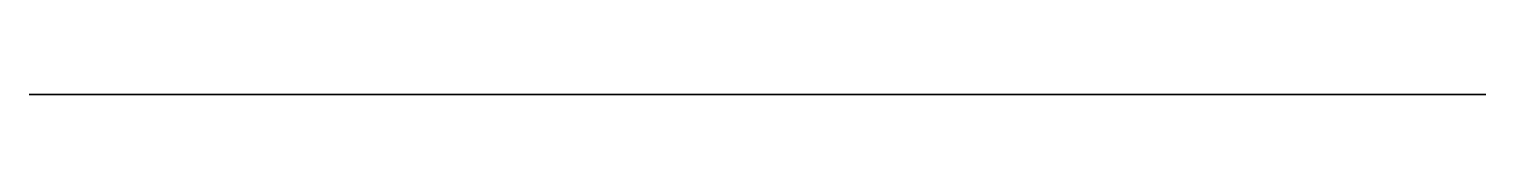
# Model space of a CAD drawing. Header units: millimetres. Extents: x 125.2 to 139.8, y 0 to 0.
import ezdxf

# ---------------------------------------------------------------- set-up
doc = ezdxf.new("R2010")
doc.units = ezdxf.units.MM
doc.layers.get('0').update_dxf_attribs({"color": 173, "true_color": 0x5858e1})

msp = doc.modelspace()

# ---------------------------------------------------------------- linework, layer by layer
at = {"color": 74, "true_color": 0x58b11b}
msp.add_polyline3d([(139.777, 0, -149.872), (139.778, 0, -226.294), (125.212, 0, -226.294), (125.212, 0, -207.384), (126.66, 0, -206.087), (126.66, 0, -134.513), (125.212, 0, -133.128), (125.212, 0, -114.461), (129.28, 0, -114.461), (129.961, 0, -115.049), (130.724, 0, -115.773), (131.619, 0, -116.707), (132.452, 0, -117.693), (133.224, 0, -118.729), (133.934, 0, -119.809), (134.582, 0, -120.93), (135.167, 0, -122.086), (135.689, 0, -123.274), (136.147, 0, -124.49), (136.873, 0, -126.714), (137.519, 0, -128.971), (138.08, 0, -131.251), (138.555, 0, -133.541), (139.055, 0, -136.611), (139.408, 0, -139.705), (139.627, 0, -143.31), (139.723, 0, -146.923)], close=True, dxfattribs=at)

doc.saveas('drawing.dxf')
